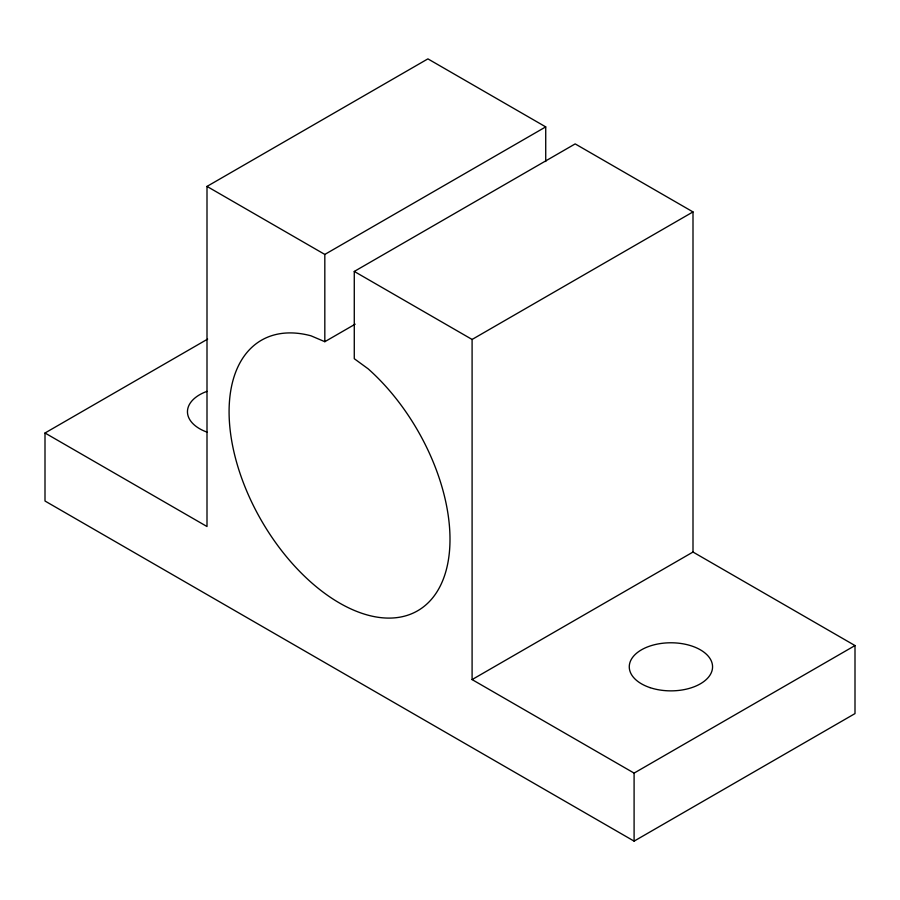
<?xml version="1.0" encoding="UTF-8"?>
<svg xmlns="http://www.w3.org/2000/svg" width="900" height="900" viewBox="0 0 900 900"><rect width="100%" height="100%" fill="white"/><g stroke="black" fill="none" stroke-linecap="round" stroke-linejoin="round"><path stroke-width="1.35" d="M693 552.038L693 211.916L472.095 339.457L472.095 679.579L693 552.038L855 645.559L855 713.587L634.095 841.129L45 501.019L45 433.001L207 526.523L207 186.412L427.905 58.871L545.726 126.889L545.726 161.528M207 186.412L324.821 254.43L545.726 126.889M45 433.001L207.653 339.098M355.162 324.18L324.821 341.696L310.961 335.801A156.206 90.191 60 0 0 249.064 496.429A156.206 90.191 60 0 0 430.02 600.896A156.206 90.191 60 0 0 368.134 368.82L354.274 358.706L354.274 271.44L575.179 143.899L693 211.916M472.095 679.579L634.095 773.1L855 645.559M354.274 271.44L472.095 339.457M634.095 773.1L634.095 841.129M324.821 254.43L324.821 341.696M206.944 432.101A41.659 24.052 0 0 1 206.944 391.376M650.081 687.645A41.659 24.052 0 0 0 712.564 666.821A41.659 24.052 0 0 0 650.081 645.998A41.659 24.052 0 0 0 650.081 687.645"/></g></svg>
